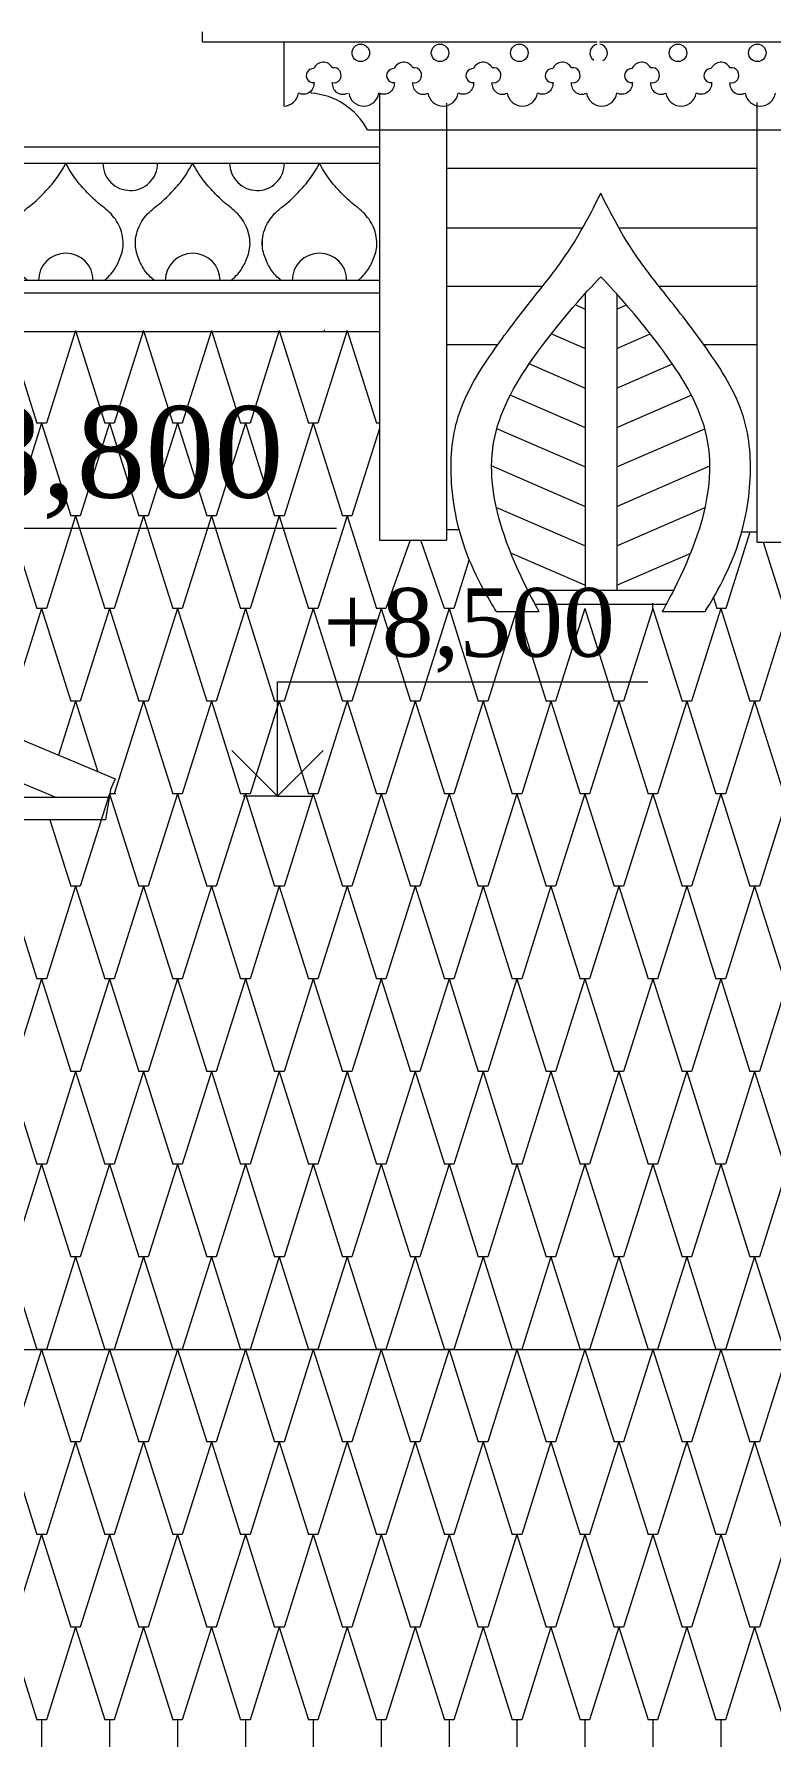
# Model space of a CAD drawing. Header units: millimetres. Extents: x 2399 to 111977, y 1313 to 59551.
# Drawn here: x 19461 to 21072, y 38152 to 41899 of the extents above; entities that cross this region are included whole.
import ezdxf

# ---------------------------------------------------------------- set-up
doc = ezdxf.new("R2010")
doc.units = ezdxf.units.MM
doc.layers.add('dim Level', color=7, linetype='Continuous', lineweight=13)
doc.layers.add('main line', color=7, linetype='Continuous', lineweight=13)
doc.layers.add('hatch1', color=7, linetype='Continuous', lineweight=20, true_color=0x6a6a6a)
doc.styles.add('СГЕНЕРИР_СТИЛЬ_1', font='georgia.ttf')

msp = doc.modelspace()

# ---------------------------------------------------------------- linework, layer by layer
at = {"layer": 'dim Level', "color": 7, "linetype": 'Continuous', "lineweight": 13}
for p, q in [((19056.4074, 40817.851), (20122.2274, 40817.851)), ((19993.3834, 40231.4363), (19993.3834, 40481.4363)), ((19993.3834, 40481.4363), (20803.2029, 40481.4363)), ((19993.3834, 40231.4363), (19893.3834, 40331.4363)), ((20093.3834, 40331.4363), (19993.3834, 40231.4363)), ((19993.3834, 40231.4363), (19918.3834, 40231.4363)), ((19993.3834, 40231.4363), (20068.3834, 40231.4363))]:
    msp.add_line(p, q, dxfattribs=at)
at = {"layer": 'hatch1', "color": 251, "linetype": 'Continuous', "lineweight": 20, "true_color": 0x6a6a6a}
for p, q in [((19403.2258, 41250.1817), (19467.174, 41047.532)), ((19551.7134, 41250.1817), (19487.7653, 41047.532)), ((19551.7134, 41250.1817), (19615.6616, 41047.532)), ((19700.201, 41250.1817), (19636.2529, 41047.532)), ((19700.201, 41250.1817), (19764.1491, 41047.532)), ((19848.6886, 41250.1817), (19784.7405, 41047.532)), ((19848.6886, 41250.1817), (19912.6367, 41047.532)), ((19997.1762, 41250.1817), (19933.2281, 41047.532)), ((19997.1762, 41250.1817), (20061.1243, 41047.532)), ((20145.6638, 41250.1817), (20081.7156, 41047.532)), ((20145.6638, 41250.1817), (20209.6119, 41047.532)), ((19477.4696, 41047.532), (19413.5215, 40844.8823)), ((19487.7653, 41047.532), (19467.174, 41047.532)), ((19477.4696, 41047.532), (19541.4178, 40844.8823)), ((19625.9572, 41047.532), (19562.0091, 40844.8823)), ((19636.2529, 41047.532), (19615.6616, 41047.532)), ((19625.9572, 41047.532), (19689.9054, 40844.8823)), ((19774.4448, 41047.532), (19710.4967, 40844.8823)), ((19784.7405, 41047.532), (19764.1491, 41047.532)), ((19774.4448, 41047.532), (19838.3929, 40844.8823)), ((19922.9324, 41047.532), (19858.9843, 40844.8823)), ((19933.2281, 41047.532), (19912.6367, 41047.532)), ((19922.9324, 41047.532), (19986.8805, 40844.8823)), ((20071.42, 41047.532), (20007.4719, 40844.8823)), ((20081.7156, 41047.532), (20061.1243, 41047.532)), ((20071.42, 41047.532), (20135.3681, 40844.8823)), ((20216.3088, 41036.1275), (20155.9594, 40844.8823)), ((20216.3088, 41047.532), (20209.6119, 41047.532)), ((19403.2258, 40844.8823), (19467.174, 40642.2326)), ((19551.7134, 40844.8823), (19487.7653, 40642.2326)), ((19562.0091, 40844.8823), (19541.4178, 40844.8823)), ((19551.7134, 40844.8823), (19615.6616, 40642.2326)), ((19700.201, 40844.8823), (19636.2529, 40642.2326)), ((19710.4967, 40844.8823), (19689.9054, 40844.8823)), ((19700.201, 40844.8823), (19764.1491, 40642.2326)), ((19848.6886, 40844.8823), (19784.7405, 40642.2326)), ((19858.9843, 40844.8823), (19838.3929, 40844.8823)), ((19848.6886, 40844.8823), (19912.6367, 40642.2326)), ((19997.1762, 40844.8823), (19933.2281, 40642.2326)), ((20007.4719, 40844.8823), (19986.8805, 40844.8823)), ((19997.1762, 40844.8823), (20061.1243, 40642.2326)), ((20145.6638, 40844.8823), (20081.7156, 40642.2326)), ((20155.9594, 40844.8823), (20135.3681, 40844.8823)), ((20145.6638, 40844.8823), (20209.6119, 40642.2326)), ((21026.3738, 40809.084), (20973.7222, 40642.2326)), ((20283.2742, 40791.4833), (20230.2032, 40642.2326)), ((20358.0995, 40642.2326), (20306.6101, 40791.4833)), ((21055.5513, 40787.5295), (21101.4012, 40642.2326)), ((20412.4279, 40749.1445), (20378.6908, 40642.2326)), ((20946.2798, 40665.3035), (20953.5601, 40642.2326)), ((19477.4696, 40642.2326), (19413.5215, 40439.5829)), ((19487.7653, 40642.2326), (19467.174, 40642.2326)), ((19477.4696, 40642.2326), (19541.4178, 40439.5829)), ((19625.9572, 40642.2326), (19562.0091, 40439.5829)), ((19636.2529, 40642.2326), (19615.6616, 40642.2326)), ((19625.9572, 40642.2326), (19689.9054, 40439.5829)), ((19774.4448, 40642.2326), (19710.4967, 40439.5829)), ((19784.7405, 40642.2326), (19764.1491, 40642.2326)), ((19774.4448, 40642.2326), (19838.3929, 40439.5829)), ((19922.9324, 40642.2326), (19858.9843, 40439.5829)), ((19933.2281, 40642.2326), (19912.6367, 40642.2326)), ((19922.9324, 40642.2326), (19986.8805, 40439.5829)), ((20071.42, 40642.2326), (20007.4719, 40439.5829)), ((20081.7156, 40642.2326), (20061.1243, 40642.2326)), ((20071.42, 40642.2326), (20135.3681, 40439.5829)), ((20219.9076, 40642.2326), (20155.9594, 40439.5829)), ((20230.2032, 40642.2326), (20209.6119, 40642.2326)), ((20219.9076, 40642.2326), (20283.8557, 40439.5829)), ((20368.3952, 40642.2326), (20304.447, 40439.5829)), ((20378.6908, 40642.2326), (20358.0995, 40642.2326)), ((20368.3952, 40642.2326), (20432.3433, 40439.5829)), ((20514.878, 40635.8795), (20452.9346, 40439.5829)), ((20518.8875, 40635.8795), (20580.8309, 40439.5829)), ((20665.3703, 40642.2326), (20601.4222, 40439.5829)), ((20665.3703, 40642.2326), (20729.3185, 40439.5829)), ((20813.8579, 40642.2326), (20749.9098, 40439.5829)), ((20813.8579, 40642.2326), (20813.8579, 40653.6372)), ((20813.8579, 40642.2326), (20877.8061, 40439.5829)), ((20962.3455, 40642.2326), (20898.3974, 40439.5829)), ((20974.1514, 40642.2326), (20953.5601, 40642.2326)), ((20962.3455, 40642.2326), (21026.2936, 40439.5829)), ((21109.3427, 40637.5097), (21046.885, 40439.5829)), ((19551.7134, 40439.5829), (19514.3974, 40321.3295)), ((19562.0091, 40439.5829), (19541.4178, 40439.5829)), ((19551.7134, 40439.5829), (19600.4665, 40285.0858)), ((19700.201, 40439.5829), (19636.2529, 40236.9332)), ((19710.4967, 40439.5829), (19689.9054, 40439.5829)), ((19700.201, 40439.5829), (19764.1491, 40236.9332)), ((19848.6886, 40439.5829), (19784.7405, 40236.9332)), ((19858.9843, 40439.5829), (19838.3929, 40439.5829)), ((19848.6886, 40439.5829), (19912.6367, 40236.9332)), ((19997.1762, 40439.5829), (19933.2281, 40236.9332)), ((20007.4719, 40439.5829), (19986.8805, 40439.5829)), ((19997.1762, 40439.5829), (20061.1243, 40236.9332)), ((20145.6638, 40439.5829), (20081.7156, 40236.9332)), ((20155.9594, 40439.5829), (20135.3681, 40439.5829)), ((20145.6638, 40439.5829), (20209.6119, 40236.9332)), ((20294.1514, 40439.5829), (20230.2032, 40236.9332)), ((20304.447, 40439.5829), (20283.8557, 40439.5829)), ((20294.1514, 40439.5829), (20358.0995, 40236.9332)), ((20442.639, 40439.5829), (20378.6908, 40236.9332)), ((20452.9346, 40439.5829), (20432.3433, 40439.5829)), ((20442.639, 40439.5829), (20506.5871, 40236.9332)), ((20591.1265, 40439.5829), (20527.1784, 40236.9332)), ((20601.4222, 40439.5829), (20580.8309, 40439.5829)), ((20591.1265, 40439.5829), (20655.0747, 40236.9332)), ((20739.6141, 40439.5829), (20675.666, 40236.9332)), ((20749.9098, 40439.5829), (20729.3185, 40439.5829)), ((20739.6141, 40439.5829), (20803.5623, 40236.9332)), ((20888.1017, 40439.5829), (20824.1536, 40236.9332)), ((20898.3974, 40439.5829), (20877.8061, 40439.5829)), ((20888.1017, 40439.5829), (20952.0499, 40236.9332)), ((21036.5893, 40439.5829), (20972.6412, 40236.9332)), ((21046.885, 40439.5829), (21026.2936, 40439.5829)), ((21036.5893, 40439.5829), (21100.5374, 40236.9332)), ((19488.0232, 40237.7506), (19487.7653, 40236.9332)), ((19625.9572, 40236.9332), (19562.0091, 40034.2835)), ((19625.9572, 40236.9332), (19689.9054, 40034.2835)), ((19636.2529, 40236.9332), (19625.9572, 40236.9332)), ((19640.0074, 40236.9332), (19626.6251, 40236.9332)), ((19774.4448, 40236.9332), (19710.4967, 40034.2835)), ((19784.7405, 40236.9332), (19764.1491, 40236.9332)), ((19774.4448, 40236.9332), (19838.3929, 40034.2835)), ((19922.9324, 40236.9332), (19858.9843, 40034.2835)), ((19933.2281, 40236.9332), (19912.6367, 40236.9332)), ((19922.9324, 40236.9332), (19986.8805, 40034.2835)), ((20071.42, 40236.9332), (20007.4719, 40034.2835)), ((20081.7156, 40236.9332), (20061.1243, 40236.9332)), ((20071.42, 40236.9332), (20135.3681, 40034.2835)), ((20219.9076, 40236.9332), (20155.9594, 40034.2835)), ((20230.2032, 40236.9332), (20209.6119, 40236.9332)), ((20219.9076, 40236.9332), (20283.8557, 40034.2835)), ((20368.3952, 40236.9332), (20304.447, 40034.2835)), ((20378.6908, 40236.9332), (20358.0995, 40236.9332)), ((20368.3952, 40236.9332), (20432.3433, 40034.2835)), ((20516.8827, 40236.9332), (20452.9346, 40034.2835)), ((20527.1784, 40236.9332), (20506.5871, 40236.9332)), ((20516.8827, 40236.9332), (20580.8309, 40034.2835)), ((20665.3703, 40236.9332), (20601.4222, 40034.2835)), ((20675.666, 40236.9332), (20655.0747, 40236.9332)), ((20665.3703, 40236.9332), (20729.3185, 40034.2835)), ((20813.8579, 40236.9332), (20749.9098, 40034.2835)), ((20824.1536, 40236.9332), (20803.5623, 40236.9332)), ((20813.8579, 40236.9332), (20877.8061, 40034.2835)), ((20962.3455, 40236.9332), (20898.3974, 40034.2835)), ((20972.6412, 40236.9332), (20952.0499, 40236.9332)), ((20962.3455, 40236.9332), (21026.2936, 40034.2835)), ((21110.8331, 40236.9332), (21046.885, 40034.2835)), ((19495.6105, 40179.4455), (19541.4178, 40034.2835)), ((19551.7134, 40034.2835), (19487.7653, 39831.6338)), ((19562.0091, 40034.2835), (19541.4178, 40034.2835)), ((19551.7134, 40034.2835), (19615.6616, 39831.6338)), ((19700.201, 40034.2835), (19636.2529, 39831.6338)), ((19710.4967, 40034.2835), (19689.9054, 40034.2835)), ((19700.201, 40034.2835), (19764.1491, 39831.6338)), ((19848.6886, 40034.2835), (19784.7405, 39831.6338)), ((19858.9843, 40034.2835), (19838.3929, 40034.2835)), ((19848.6886, 40034.2835), (19912.6367, 39831.6338)), ((19997.1762, 40034.2835), (19933.2281, 39831.6338)), ((20007.4719, 40034.2835), (19986.8805, 40034.2835)), ((19997.1762, 40034.2835), (20061.1243, 39831.6338)), ((20145.6638, 40034.2835), (20081.7156, 39831.6338)), ((20155.9594, 40034.2835), (20135.3681, 40034.2835)), ((20145.6638, 40034.2835), (20209.6119, 39831.6338)), ((20294.1514, 40034.2835), (20230.2032, 39831.6338)), ((20304.447, 40034.2835), (20283.8557, 40034.2835)), ((20294.1514, 40034.2835), (20358.0995, 39831.6338)), ((20442.639, 40034.2835), (20378.6908, 39831.6338)), ((20452.9346, 40034.2835), (20432.3433, 40034.2835)), ((20442.639, 40034.2835), (20506.5871, 39831.6338)), ((20591.1265, 40034.2835), (20527.1784, 39831.6338)), ((20601.4222, 40034.2835), (20580.8309, 40034.2835)), ((20591.1265, 40034.2835), (20655.0747, 39831.6338)), ((20739.6141, 40034.2835), (20675.666, 39831.6338)), ((20749.9098, 40034.2835), (20729.3185, 40034.2835)), ((20739.6141, 40034.2835), (20803.5623, 39831.6338)), ((20888.1017, 40034.2835), (20824.1536, 39831.6338)), ((20898.3974, 40034.2835), (20877.8061, 40034.2835)), ((20888.1017, 40034.2835), (20952.0499, 39831.6338)), ((21036.5893, 40034.2835), (20972.6412, 39831.6338)), ((21046.885, 40034.2835), (21026.2936, 40034.2835)), ((21036.5893, 40034.2835), (21100.5374, 39831.6338)), ((19414.0943, 39999.8418), (19467.174, 39831.6338)), ((19477.4696, 39831.6338), (19413.5215, 39628.9841)), ((19487.7653, 39831.6338), (19467.174, 39831.6338)), ((19477.4696, 39831.6338), (19541.4178, 39628.9841)), ((19625.9572, 39831.6338), (19562.0091, 39628.9841)), ((19636.2529, 39831.6338), (19615.6616, 39831.6338)), ((19625.9572, 39831.6338), (19689.9054, 39628.9841)), ((19774.4448, 39831.6338), (19710.4967, 39628.9841)), ((19784.7405, 39831.6338), (19764.1491, 39831.6338)), ((19774.4448, 39831.6338), (19838.3929, 39628.9841)), ((19922.9324, 39831.6338), (19858.9843, 39628.9841)), ((19933.2281, 39831.6338), (19912.6367, 39831.6338)), ((19922.9324, 39831.6338), (19986.8805, 39628.9841)), ((20071.42, 39831.6338), (20007.4719, 39628.9841)), ((20081.7156, 39831.6338), (20061.1243, 39831.6338)), ((20071.42, 39831.6338), (20135.3681, 39628.9841)), ((20219.9076, 39831.6338), (20155.9594, 39628.9841)), ((20230.2032, 39831.6338), (20209.6119, 39831.6338)), ((20219.9076, 39831.6338), (20283.8557, 39628.9841)), ((20368.3952, 39831.6338), (20304.447, 39628.9841)), ((20378.6908, 39831.6338), (20358.0995, 39831.6338)), ((20368.3952, 39831.6338), (20432.3433, 39628.9841)), ((20516.8827, 39831.6338), (20452.9346, 39628.9841)), ((20527.1784, 39831.6338), (20506.5871, 39831.6338)), ((20516.8827, 39831.6338), (20580.8309, 39628.9841)), ((20665.3703, 39831.6338), (20601.4222, 39628.9841)), ((20675.666, 39831.6338), (20655.0747, 39831.6338)), ((20665.3703, 39831.6338), (20729.3185, 39628.9841)), ((20813.8579, 39831.6338), (20749.9098, 39628.9841)), ((20824.1536, 39831.6338), (20803.5623, 39831.6338)), ((20813.8579, 39831.6338), (20877.8061, 39628.9841)), ((20962.3455, 39831.6338), (20898.3974, 39628.9841)), ((20972.6412, 39831.6338), (20952.0499, 39831.6338)), ((20962.3455, 39831.6338), (21026.2936, 39628.9841)), ((21110.8331, 39831.6338), (21046.885, 39628.9841)), ((19403.2258, 39628.9841), (19467.174, 39426.3344)), ((19551.7134, 39628.9841), (19487.7653, 39426.3344)), ((19562.0091, 39628.9841), (19541.4178, 39628.9841)), ((19551.7134, 39628.9841), (19615.6616, 39426.3344)), ((19700.201, 39628.9841), (19636.2529, 39426.3344)), ((19710.4967, 39628.9841), (19689.9054, 39628.9841)), ((19700.201, 39628.9841), (19764.1491, 39426.3344)), ((19848.6886, 39628.9841), (19784.7405, 39426.3344)), ((19858.9843, 39628.9841), (19838.3929, 39628.9841)), ((19848.6886, 39628.9841), (19912.6367, 39426.3344)), ((19997.1762, 39628.9841), (19933.2281, 39426.3344)), ((20007.4719, 39628.9841), (19986.8805, 39628.9841)), ((19997.1762, 39628.9841), (20061.1243, 39426.3344)), ((20145.6638, 39628.9841), (20081.7156, 39426.3344)), ((20155.9594, 39628.9841), (20135.3681, 39628.9841)), ((20145.6638, 39628.9841), (20209.6119, 39426.3344)), ((20294.1514, 39628.9841), (20230.2032, 39426.3344)), ((20304.447, 39628.9841), (20283.8557, 39628.9841)), ((20294.1514, 39628.9841), (20358.0995, 39426.3344)), ((20442.639, 39628.9841), (20378.6908, 39426.3344)), ((20452.9346, 39628.9841), (20432.3433, 39628.9841)), ((20442.639, 39628.9841), (20506.5871, 39426.3344)), ((20591.1265, 39628.9841), (20527.1784, 39426.3344)), ((20601.4222, 39628.9841), (20580.8309, 39628.9841)), ((20591.1265, 39628.9841), (20655.0747, 39426.3344)), ((20739.6141, 39628.9841), (20675.666, 39426.3344)), ((20749.9098, 39628.9841), (20729.3185, 39628.9841)), ((20739.6141, 39628.9841), (20803.5623, 39426.3344)), ((20888.1017, 39628.9841), (20824.1536, 39426.3344)), ((20898.3974, 39628.9841), (20877.8061, 39628.9841)), ((20888.1017, 39628.9841), (20952.0499, 39426.3344)), ((21036.5893, 39628.9841), (20972.6412, 39426.3344)), ((21046.885, 39628.9841), (21026.2936, 39628.9841)), ((21036.5893, 39628.9841), (21100.5374, 39426.3344)), ((19477.4696, 39426.3344), (19413.5215, 39223.6847)), ((19487.7653, 39426.3344), (19467.174, 39426.3344)), ((19477.4696, 39426.3344), (19541.4178, 39223.6847)), ((19625.9572, 39426.3344), (19562.0091, 39223.6847)), ((19636.2529, 39426.3344), (19615.6616, 39426.3344)), ((19625.9572, 39426.3344), (19689.9054, 39223.6847)), ((19774.4448, 39426.3344), (19710.4967, 39223.6847)), ((19784.7405, 39426.3344), (19764.1491, 39426.3344)), ((19774.4448, 39426.3344), (19838.3929, 39223.6847)), ((19922.9324, 39426.3344), (19858.9843, 39223.6847)), ((19933.2281, 39426.3344), (19912.6367, 39426.3344)), ((19922.9324, 39426.3344), (19986.8805, 39223.6847)), ((20071.42, 39426.3344), (20007.4719, 39223.6847)), ((20081.7156, 39426.3344), (20061.1243, 39426.3344)), ((20071.42, 39426.3344), (20135.3681, 39223.6847)), ((20219.9076, 39426.3344), (20155.9594, 39223.6847)), ((20230.2032, 39426.3344), (20209.6119, 39426.3344)), ((20219.9076, 39426.3344), (20283.8557, 39223.6847)), ((20368.3952, 39426.3344), (20304.447, 39223.6847)), ((20378.6908, 39426.3344), (20358.0995, 39426.3344)), ((20368.3952, 39426.3344), (20432.3433, 39223.6847)), ((20516.8827, 39426.3344), (20452.9346, 39223.6847)), ((20527.1784, 39426.3344), (20506.5871, 39426.3344)), ((20516.8827, 39426.3344), (20580.8309, 39223.6847)), ((20665.3703, 39426.3344), (20601.4222, 39223.6847)), ((20675.666, 39426.3344), (20655.0747, 39426.3344)), ((20665.3703, 39426.3344), (20729.3185, 39223.6847)), ((20813.8579, 39426.3344), (20749.9098, 39223.6847)), ((20824.1536, 39426.3344), (20803.5623, 39426.3344)), ((20813.8579, 39426.3344), (20877.8061, 39223.6847)), ((20962.3455, 39426.3344), (20898.3974, 39223.6847)), ((20972.6412, 39426.3344), (20952.0499, 39426.3344)), ((20962.3455, 39426.3344), (21026.2936, 39223.6847)), ((21110.8331, 39426.3344), (21046.885, 39223.6847)), ((19403.2258, 39223.6847), (19467.174, 39021.035)), ((19551.7134, 39223.6847), (19487.7653, 39021.035)), ((19562.0091, 39223.6847), (19541.4178, 39223.6847)), ((19551.7134, 39223.6847), (19615.6616, 39021.035)), ((19700.201, 39223.6847), (19636.2529, 39021.035)), ((19710.4967, 39223.6847), (19689.9054, 39223.6847)), ((19700.201, 39223.6847), (19764.1491, 39021.035)), ((19848.6886, 39223.6847), (19784.7405, 39021.035)), ((19858.9843, 39223.6847), (19838.3929, 39223.6847)), ((19848.6886, 39223.6847), (19912.6367, 39021.035)), ((19997.1762, 39223.6847), (19933.2281, 39021.035)), ((20007.4719, 39223.6847), (19986.8805, 39223.6847)), ((19997.1762, 39223.6847), (20061.1243, 39021.035)), ((20145.6638, 39223.6847), (20081.7156, 39021.035)), ((20155.9594, 39223.6847), (20135.3681, 39223.6847)), ((20145.6638, 39223.6847), (20209.6119, 39021.035)), ((20294.1514, 39223.6847), (20230.2032, 39021.035)), ((20304.447, 39223.6847), (20283.8557, 39223.6847)), ((20294.1514, 39223.6847), (20358.0995, 39021.035)), ((20442.639, 39223.6847), (20378.6908, 39021.035)), ((20452.9346, 39223.6847), (20432.3433, 39223.6847)), ((20442.639, 39223.6847), (20506.5871, 39021.035)), ((20591.1265, 39223.6847), (20527.1784, 39021.035)), ((20601.4222, 39223.6847), (20580.8309, 39223.6847)), ((20591.1265, 39223.6847), (20655.0747, 39021.035)), ((20739.6141, 39223.6847), (20675.666, 39021.035)), ((20749.9098, 39223.6847), (20729.3185, 39223.6847)), ((20739.6141, 39223.6847), (20803.5623, 39021.035)), ((20888.1017, 39223.6847), (20824.1536, 39021.035)), ((20898.3974, 39223.6847), (20877.8061, 39223.6847)), ((20888.1017, 39223.6847), (20952.0499, 39021.035)), ((21036.5893, 39223.6847), (20972.6412, 39021.035)), ((21046.885, 39223.6847), (21026.2936, 39223.6847)), ((21036.5893, 39223.6847), (21100.5374, 39021.035)), ((19477.4696, 39021.035), (19413.5215, 38818.3853)), ((19487.7653, 39021.035), (19467.174, 39021.035)), ((19477.4696, 39021.035), (19541.4178, 38818.3853)), ((19625.9572, 39021.035), (19562.0091, 38818.3853)), ((19636.2529, 39021.035), (19615.6616, 39021.035)), ((19625.9572, 39021.035), (19689.9054, 38818.3853)), ((19774.4448, 39021.035), (19710.4967, 38818.3853)), ((19784.7405, 39021.035), (19764.1491, 39021.035)), ((19774.4448, 39021.035), (19838.3929, 38818.3853)), ((19922.9324, 39021.035), (19858.9843, 38818.3853)), ((19933.2281, 39021.035), (19912.6367, 39021.035)), ((19922.9324, 39021.035), (19986.8805, 38818.3853)), ((20071.42, 39021.035), (20007.4719, 38818.3853)), ((20081.7156, 39021.035), (20061.1243, 39021.035)), ((20071.42, 39021.035), (20135.3681, 38818.3853)), ((20219.9076, 39021.035), (20155.9594, 38818.3853)), ((20230.2032, 39021.035), (20209.6119, 39021.035)), ((20219.9076, 39021.035), (20283.8557, 38818.3853)), ((20368.3952, 39021.035), (20304.447, 38818.3853)), ((20378.6908, 39021.035), (20358.0995, 39021.035)), ((20368.3952, 39021.035), (20432.3433, 38818.3853)), ((20516.8827, 39021.035), (20452.9346, 38818.3853)), ((20527.1784, 39021.035), (20506.5871, 39021.035)), ((20516.8827, 39021.035), (20580.8309, 38818.3853)), ((20665.3703, 39021.035), (20601.4222, 38818.3853)), ((20675.666, 39021.035), (20655.0747, 39021.035)), ((20665.3703, 39021.035), (20729.3185, 38818.3853)), ((20813.8579, 39021.035), (20749.9098, 38818.3853)), ((20824.1536, 39021.035), (20803.5623, 39021.035)), ((20813.8579, 39021.035), (20877.8061, 38818.3853)), ((20962.3455, 39021.035), (20898.3974, 38818.3853)), ((20972.6412, 39021.035), (20952.0499, 39021.035)), ((20962.3455, 39021.035), (21026.2936, 38818.3853)), ((21110.8331, 39021.035), (21046.885, 38818.3853)), ((19403.2258, 38818.3853), (19467.174, 38615.7357)), ((19551.7134, 38818.3853), (19487.7653, 38615.7357)), ((19562.0091, 38818.3853), (19541.4178, 38818.3853)), ((19551.7134, 38818.3853), (19615.6616, 38615.7357)), ((19700.201, 38818.3853), (19636.2529, 38615.7357)), ((19710.4967, 38818.3853), (19689.9054, 38818.3853)), ((19700.201, 38818.3853), (19764.1491, 38615.7357)), ((19848.6886, 38818.3853), (19784.7405, 38615.7357)), ((19858.9843, 38818.3853), (19838.3929, 38818.3853)), ((19848.6886, 38818.3853), (19912.6367, 38615.7357)), ((19997.1762, 38818.3853), (19933.2281, 38615.7357)), ((20007.4719, 38818.3853), (19986.8805, 38818.3853)), ((19997.1762, 38818.3853), (20061.1243, 38615.7357)), ((20145.6638, 38818.3853), (20081.7156, 38615.7357)), ((20155.9594, 38818.3853), (20135.3681, 38818.3853)), ((20145.6638, 38818.3853), (20209.6119, 38615.7357)), ((20294.1514, 38818.3853), (20230.2032, 38615.7357)), ((20304.447, 38818.3853), (20283.8557, 38818.3853)), ((20294.1514, 38818.3853), (20358.0995, 38615.7357)), ((20442.639, 38818.3853), (20378.6908, 38615.7357)), ((20452.9346, 38818.3853), (20432.3433, 38818.3853)), ((20442.639, 38818.3853), (20506.5871, 38615.7357)), ((20591.1265, 38818.3853), (20527.1784, 38615.7357)), ((20601.4222, 38818.3853), (20580.8309, 38818.3853)), ((20591.1265, 38818.3853), (20655.0747, 38615.7357)), ((20739.6141, 38818.3853), (20675.666, 38615.7357)), ((20749.9098, 38818.3853), (20729.3185, 38818.3853)), ((20739.6141, 38818.3853), (20803.5623, 38615.7357)), ((20888.1017, 38818.3853), (20824.1536, 38615.7357)), ((20898.3974, 38818.3853), (20877.8061, 38818.3853)), ((20888.1017, 38818.3853), (20952.0499, 38615.7357)), ((21036.5893, 38818.3853), (20972.6412, 38615.7357)), ((21046.885, 38818.3853), (21026.2936, 38818.3853)), ((21036.5893, 38818.3853), (21100.5374, 38615.7357)), ((19477.4696, 38615.7357), (19413.5215, 38413.086)), ((19487.7653, 38615.7357), (19467.174, 38615.7357)), ((19477.4696, 38615.7357), (19541.4178, 38413.086)), ((19625.9572, 38615.7357), (19562.0091, 38413.086)), ((19636.2529, 38615.7357), (19615.6616, 38615.7357)), ((19625.9572, 38615.7357), (19689.9054, 38413.086)), ((19774.4448, 38615.7357), (19710.4967, 38413.086)), ((19784.7405, 38615.7357), (19764.1491, 38615.7357)), ((19774.4448, 38615.7357), (19838.3929, 38413.086)), ((19922.9324, 38615.7357), (19858.9843, 38413.086)), ((19933.2281, 38615.7357), (19912.6367, 38615.7357)), ((19922.9324, 38615.7357), (19986.8805, 38413.086)), ((20071.42, 38615.7357), (20007.4719, 38413.086)), ((20081.7156, 38615.7357), (20061.1243, 38615.7357)), ((20071.42, 38615.7357), (20135.3681, 38413.086)), ((20219.9076, 38615.7357), (20155.9594, 38413.086)), ((20230.2032, 38615.7357), (20209.6119, 38615.7357)), ((20219.9076, 38615.7357), (20283.8557, 38413.086)), ((20368.3952, 38615.7357), (20304.447, 38413.086)), ((20378.6908, 38615.7357), (20358.0995, 38615.7357)), ((20368.3952, 38615.7357), (20432.3433, 38413.086)), ((20516.8827, 38615.7357), (20452.9346, 38413.086)), ((20527.1784, 38615.7357), (20506.5871, 38615.7357)), ((20516.8827, 38615.7357), (20580.8309, 38413.086)), ((20665.3703, 38615.7357), (20601.4222, 38413.086)), ((20675.666, 38615.7357), (20655.0747, 38615.7357)), ((20665.3703, 38615.7357), (20729.3185, 38413.086)), ((20813.8579, 38615.7357), (20749.9098, 38413.086)), ((20824.1536, 38615.7357), (20803.5623, 38615.7357)), ((20813.8579, 38615.7357), (20877.8061, 38413.086)), ((20962.3455, 38615.7357), (20898.3974, 38413.086)), ((20972.6412, 38615.7357), (20952.0499, 38615.7357)), ((20962.3455, 38615.7357), (21026.2936, 38413.086)), ((21110.8331, 38615.7357), (21046.885, 38413.086)), ((19403.2258, 38413.086), (19467.174, 38210.4363)), ((19551.7134, 38413.086), (19487.7653, 38210.4363)), ((19562.0091, 38413.086), (19541.4178, 38413.086)), ((19551.7134, 38413.086), (19615.6616, 38210.4363)), ((19700.201, 38413.086), (19636.2529, 38210.4363)), ((19710.4967, 38413.086), (19689.9054, 38413.086)), ((19700.201, 38413.086), (19764.1491, 38210.4363)), ((19848.6886, 38413.086), (19784.7405, 38210.4363)), ((19858.9843, 38413.086), (19838.3929, 38413.086)), ((19848.6886, 38413.086), (19912.6367, 38210.4363)), ((19997.1762, 38413.086), (19933.2281, 38210.4363)), ((20007.4719, 38413.086), (19986.8805, 38413.086)), ((19997.1762, 38413.086), (20061.1243, 38210.4363)), ((20145.6638, 38413.086), (20081.7156, 38210.4363)), ((20155.9594, 38413.086), (20135.3681, 38413.086)), ((20145.6638, 38413.086), (20209.6119, 38210.4363)), ((20294.1514, 38413.086), (20230.2032, 38210.4363)), ((20304.447, 38413.086), (20283.8557, 38413.086)), ((20294.1514, 38413.086), (20358.0995, 38210.4363)), ((20442.639, 38413.086), (20378.6908, 38210.4363)), ((20452.9346, 38413.086), (20432.3433, 38413.086)), ((20442.639, 38413.086), (20506.5871, 38210.4363)), ((20591.1265, 38413.086), (20527.1784, 38210.4363)), ((20601.4222, 38413.086), (20580.8309, 38413.086)), ((20591.1265, 38413.086), (20655.0747, 38210.4363)), ((20739.6141, 38413.086), (20675.666, 38210.4363)), ((20749.9098, 38413.086), (20729.3185, 38413.086)), ((20739.6141, 38413.086), (20803.5623, 38210.4363)), ((20888.1017, 38413.086), (20824.1536, 38210.4363)), ((20898.3974, 38413.086), (20877.8061, 38413.086)), ((20888.1017, 38413.086), (20952.0499, 38210.4363)), ((21036.5893, 38413.086), (20972.6412, 38210.4363)), ((21046.885, 38413.086), (21026.2936, 38413.086)), ((21036.5893, 38413.086), (21100.5374, 38210.4363)), ((19487.7653, 38210.4363), (19467.174, 38210.4363)), ((19477.4696, 38210.4363), (19477.0825, 38209.2094)), ((19477.4696, 38210.4363), (19477.4696, 38151.5204)), ((19477.4696, 38210.4363), (19477.8568, 38209.2094)), ((19636.2529, 38210.4363), (19615.6616, 38210.4363)), ((19625.9572, 38210.4363), (19625.5701, 38209.2094)), ((19625.9572, 38210.4363), (19625.9572, 38151.5204)), ((19625.9572, 38210.4363), (19626.3444, 38209.2094)), ((19784.7405, 38210.4363), (19764.1491, 38210.4363)), ((19774.4448, 38210.4363), (19774.0577, 38209.2094)), ((19774.4448, 38210.4363), (19774.4448, 38151.5204)), ((19774.4448, 38210.4363), (19774.8319, 38209.2094)), ((19933.2281, 38210.4363), (19912.6367, 38210.4363)), ((19922.9324, 38210.4363), (19922.5453, 38209.2094)), ((19922.9324, 38210.4363), (19922.9324, 38151.5204)), ((19922.9324, 38210.4363), (19923.3195, 38209.2094)), ((20081.7156, 38210.4363), (20061.1243, 38210.4363)), ((20071.42, 38210.4363), (20071.0329, 38209.2094)), ((20071.42, 38210.4363), (20071.42, 38151.5204)), ((20071.42, 38210.4363), (20071.8071, 38209.2094)), ((20230.2032, 38210.4363), (20209.6119, 38210.4363)), ((20219.9076, 38210.4363), (20219.5204, 38209.2094)), ((20219.9076, 38210.4363), (20219.9076, 38151.5204)), ((20219.9076, 38210.4363), (20220.2947, 38209.2094)), ((20378.6908, 38210.4363), (20358.0995, 38210.4363)), ((20368.3952, 38210.4363), (20368.008, 38209.2094)), ((20368.3952, 38210.4363), (20368.3952, 38151.5204)), ((20368.3952, 38210.4363), (20368.7823, 38209.2094)), ((20527.1784, 38210.4363), (20506.5871, 38210.4363)), ((20516.8827, 38210.4363), (20516.4956, 38209.2094)), ((20516.8827, 38210.4363), (20516.8827, 38151.5204)), ((20516.8827, 38210.4363), (20517.2699, 38209.2094)), ((20675.666, 38210.4363), (20655.0747, 38210.4363)), ((20665.3703, 38210.4363), (20664.9832, 38209.2094)), ((20665.3703, 38210.4363), (20665.3703, 38151.5204)), ((20665.3703, 38210.4363), (20665.7575, 38209.2094)), ((20824.1536, 38210.4363), (20803.5623, 38210.4363)), ((20813.8579, 38210.4363), (20813.4708, 38209.2094)), ((20813.8579, 38210.4363), (20813.8579, 38151.5204)), ((20813.8579, 38210.4363), (20814.2451, 38209.2094)), ((20972.6412, 38210.4363), (20952.0499, 38210.4363)), ((20962.3455, 38210.4363), (20961.9584, 38209.2094)), ((20962.3455, 38210.4363), (20962.3455, 38151.5204)), ((20962.3455, 38210.4363), (20962.7326, 38209.2094))]:
    msp.add_line(p, q, dxfattribs=at)
at = {"layer": 'main line', "color": 7, "linetype": 'Continuous', "lineweight": 13}
for p, q in [((19829.1511, 41881.7898), (19829.1511, 41903.6763)), ((19829.1511, 41881.7898), (20692.3466, 41881.7898)), ((20007.4085, 41741.7125), (20007.4085, 41881.9425)), ((20697.0016, 41881.7898), (21574.073, 41881.7898)), ((20066.6996, 41769.8891), (20066.6996, 41774.8906)), ((20216.3088, 41769.4513), (20216.3088, 40791.4833)), ((20362.4648, 41747.7509), (20362.4648, 40791.4833)), ((21042.2201, 40787.5295), (21042.2201, 41749.6819)), ((20189.6697, 41689.8439), (21210.6314, 41689.8439)), ((19183.841, 41652.6094), (20216.3088, 41652.6094)), ((19183.841, 41616.79), (20216.3088, 41616.79)), ((20362.4648, 41605.4459), (20661.3176, 41605.4459)), ((20661.3176, 41605.4459), (21042.2201, 41605.4459)), ((19682.7148, 41433.8718), (19682.7148, 41449.1308)), ((19960.0674, 41433.8718), (19960.0674, 41449.1308)), ((20362.4648, 41475.3506), (20660.7081, 41475.3506)), ((20739.593, 41475.3506), (21042.2201, 41475.3506)), ((20216.3088, 41359.6942), (19183.841, 41359.6942)), ((20216.3088, 41332.2904), (19183.841, 41332.2904)), ((20362.4648, 41347.6352), (20573.0809, 41347.6352)), ((20827.2202, 41347.6352), (21042.2201, 41347.6352)), ((20665.4041, 41297.2679), (20644.2637, 41306.4569)), ((20665.9706, 41331.1292), (20665.9706, 40680.5499)), ((20734.897, 41330.4963), (20734.897, 40683.0234)), ((20734.897, 41297.2679), (20756.0373, 41306.4569)), ((19183.841, 41248.5515), (20216.259, 41248.5515)), ((19183.841, 41248.5515), (20216.259, 41248.5515)), ((19183.841, 41248.5515), (20216.3088, 41248.5515)), ((19183.841, 41248.5515), (20216.3088, 41248.5515)), ((20095.9002, 41248.5515), (20095.9002, 41252.0607)), ((20095.9002, 41248.5515), (20095.9002, 41252.0607)), ((20095.9002, 41248.5515), (20216.259, 41248.5515)), ((20095.9002, 41248.5515), (20216.259, 41248.5515)), ((20362.4648, 41219.9198), (20475.1289, 41219.9198)), ((20665.4041, 41210.9321), (20591.847, 41242.9049)), ((20734.897, 41210.9321), (20808.4541, 41242.9049)), ((20925.1721, 41219.9198), (21042.2201, 41219.9198)), ((20665.4041, 41124.5964), (20543.6648, 41177.5123)), ((20734.897, 41124.5964), (20856.6363, 41177.5123)), ((20665.4041, 41038.2606), (20502.2494, 41109.1784)), ((20734.897, 41038.2606), (20898.0517, 41109.1784)), ((20665.4041, 40951.9249), (20472.7583, 41035.6613)), ((20734.897, 40951.9249), (20927.5427, 41035.6613)), ((17859.4331, 41018.2337), (19637.8555, 40269.3414)), ((17760.135, 40960.8807), (19509.9591, 40228.5703)), ((20665.4041, 40865.5891), (20461.4105, 40954.2581)), ((20734.897, 40865.5891), (20938.8906, 40954.2581)), ((20665.4041, 40779.2533), (20471.7184, 40863.4418)), ((20734.897, 40779.2533), (20928.5827, 40863.4418)), ((20390.5555, 40814.5401), (20362.4648, 40814.5401)), ((20390.5555, 40814.5401), (20362.4648, 40814.5401)), ((21042.2201, 40809.084), (21006.3437, 40809.084)), ((21042.2201, 40809.084), (21006.3437, 40809.084)), ((20216.3088, 40791.4833), (20362.4648, 40791.4833)), ((20261.5712, 40791.4833), (20362.4648, 40791.4833)), ((21042.2201, 40787.5295), (21186.3712, 40787.5295)), ((21042.2201, 40787.5295), (21145.314, 40787.5295)), ((20665.4041, 40692.9176), (20503.573, 40763.26)), ((20734.897, 40692.9176), (20896.7281, 40763.26)), ((20859.4716, 40681.531), (20544.5945, 40681.531)), ((20471.8791, 40635.8795), (20565.4447, 40635.8795)), ((20556.3731, 40652.007), (20843.928, 40652.007)), ((20834.8564, 40635.8795), (20928.422, 40635.8795)), ((19628.1459, 40246.2836), (19617.2746, 40179.4455)), ((19637.8555, 40269.3414), (19628.1459, 40246.2836)), ((19625.2648, 40228.5703), (16360.6544, 40228.5703)), ((19618.3623, 40179.4455), (16399.3962, 40179.4455)), ((18579.9436, 39020.5549), (22732.462, 39020.5549))]:
    msp.add_line(p, q, dxfattribs=at)
at = {"layer": 'main line', "color": 7, "linetype": 'Continuous', "lineweight": 13, "flags": 128}
for points in [[(20111.818, 41792.8607, 1.219803903), (20113.2484, 41825.5426, 0.63216014), (20072.2844, 41823.5444, 1.067465283), (20072.5191, 41792.8607, -0.60309642), (20039.1274, 41770.0945)], [(20111.818, 41792.8607, 1.219803903), (20113.2484, 41825.5426, 0.63216014), (20072.2844, 41823.5444, 1.067465283), (20072.5191, 41792.8607, -0.60309642), (20039.1274, 41770.0945)], [(20111.818, 41792.8607, 1.219803903), (20113.2484, 41825.5426, 0.63216014), (20072.2844, 41823.5444, 1.067465283), (20072.5191, 41792.8607, -0.60309642), (20039.1274, 41770.0945)], [(20111.818, 41792.8607, 1.219803903), (20113.2484, 41825.5426, 0.63216014), (20072.2844, 41823.5444, 1.067465283), (20072.5191, 41792.8607, -0.60309642), (20039.1274, 41770.0945)], [(20111.818, 41792.8607, 1.219803903), (20113.2484, 41825.5426, 0.63216014), (20072.2844, 41823.5444, 1.067465283), (20072.5191, 41792.8607, -0.60309642), (20039.1274, 41770.0945)], [(20111.818, 41792.8607, 1.219803903), (20113.2484, 41825.5426, 0.63216014), (20072.2844, 41823.5444, 1.067465283), (20072.5191, 41792.8607, -0.60309642), (20039.1274, 41770.0945)], [(20287.6846, 41792.8607, 1.219803903), (20289.1151, 41825.5426, 0.63216014), (20248.1511, 41823.5444, 1.067465283), (20248.3858, 41792.8607, -0.60309642), (20214.9941, 41770.0945)], [(20287.6846, 41792.8607, 1.219803903), (20289.1151, 41825.5426, 0.63216014), (20248.1511, 41823.5444, 1.067465283), (20248.3858, 41792.8607, -0.60309642), (20214.9941, 41770.0945)], [(20287.6846, 41792.8607, 1.219803903), (20289.1151, 41825.5426, 0.63216014), (20248.1511, 41823.5444, 1.067465283), (20248.3858, 41792.8607, -0.60309642), (20214.9941, 41770.0945)], [(20287.6846, 41792.8607, 1.219803903), (20289.1151, 41825.5426, 0.63216014), (20248.1511, 41823.5444, 1.067465283), (20248.3858, 41792.8607, -0.60309642), (20214.9941, 41770.0945)], [(20287.6846, 41792.8607, 1.219803903), (20289.1151, 41825.5426, 0.63216014), (20248.1511, 41823.5444, 1.067465283), (20248.3858, 41792.8607, -0.60309642), (20214.9941, 41770.0945)], [(20287.6846, 41792.8607, 1.219803903), (20289.1151, 41825.5426, 0.63216014), (20248.1511, 41823.5444, 1.067465283), (20248.3858, 41792.8607, -0.60309642), (20214.9941, 41770.0945)], [(20461.0966, 41792.8607, 1.219803903), (20462.5271, 41825.5426, 0.63216014), (20421.563, 41823.5444, 1.067465283), (20421.7978, 41792.8607, -0.60309642), (20388.406, 41770.0945)], [(20461.0966, 41792.8607, 1.219803903), (20462.5271, 41825.5426, 0.63216014), (20421.563, 41823.5444, 1.067465283), (20421.7978, 41792.8607, -0.60309642), (20388.406, 41770.0945)], [(20461.0966, 41792.8607, 1.219803903), (20462.5271, 41825.5426, 0.63216014), (20421.563, 41823.5444, 1.067465283), (20421.7978, 41792.8607, -0.60309642), (20388.406, 41770.0945)], [(20461.0966, 41792.8607, 1.219803903), (20462.5271, 41825.5426, 0.63216014), (20421.563, 41823.5444, 1.067465283), (20421.7978, 41792.8607, -0.60309642), (20388.406, 41770.0945)], [(20461.0966, 41792.8607, 1.219803903), (20462.5271, 41825.5426, 0.63216014), (20421.563, 41823.5444, 1.067465283), (20421.7978, 41792.8607, -0.60309642), (20388.406, 41770.0945)], [(20461.0966, 41792.8607, 1.219803903), (20462.5271, 41825.5426, 0.63216014), (20421.563, 41823.5444, 1.067465283), (20421.7978, 41792.8607, -0.60309642), (20388.406, 41770.0945)], [(20634.5086, 41792.8607, 1.219803903), (20635.939, 41825.5426, 0.63216014), (20594.975, 41823.5444, 1.067465283), (20595.2098, 41792.8607, -0.60309642), (20561.818, 41770.0945)], [(20634.5086, 41792.8607, 1.219803903), (20635.939, 41825.5426, 0.63216014), (20594.975, 41823.5444, 1.067465283), (20595.2098, 41792.8607, -0.60309642), (20561.818, 41770.0945)], [(20634.5086, 41792.8607, 1.219803903), (20635.939, 41825.5426, 0.63216014), (20594.975, 41823.5444, 1.067465283), (20595.2098, 41792.8607, -0.60309642), (20561.818, 41770.0945)], [(20634.5086, 41792.8607, 1.219803903), (20635.939, 41825.5426, 0.63216014), (20594.975, 41823.5444, 1.067465283), (20595.2098, 41792.8607, -0.60309642), (20561.818, 41770.0945)], [(20634.5086, 41792.8607, 1.219803903), (20635.939, 41825.5426, 0.63216014), (20594.975, 41823.5444, 1.067465283), (20595.2098, 41792.8607, -0.60309642), (20561.818, 41770.0945)], [(20634.5086, 41792.8607, 1.219803903), (20635.939, 41825.5426, 0.63216014), (20594.975, 41823.5444, 1.067465283), (20595.2098, 41792.8607, -0.60309642), (20561.818, 41770.0945)], [(20807.9205, 41792.8607, 1.219803903), (20809.351, 41825.5426, 0.63216014), (20768.387, 41823.5444, 1.067465283), (20768.6217, 41792.8607, -0.60309642), (20735.23, 41770.0945)], [(20807.9205, 41792.8607, 1.219803903), (20809.351, 41825.5426, 0.63216014), (20768.387, 41823.5444, 1.067465283), (20768.6217, 41792.8607, -0.60309642), (20735.23, 41770.0945)], [(20807.9205, 41792.8607, 1.219803903), (20809.351, 41825.5426, 0.63216014), (20768.387, 41823.5444, 1.067465283), (20768.6217, 41792.8607, -0.60309642), (20735.23, 41770.0945)], [(20807.9205, 41792.8607, 1.219803903), (20809.351, 41825.5426, 0.63216014), (20768.387, 41823.5444, 1.067465283), (20768.6217, 41792.8607, -0.60309642), (20735.23, 41770.0945)], [(20807.9205, 41792.8607, 1.219803903), (20809.351, 41825.5426, 0.63216014), (20768.387, 41823.5444, 1.067465283), (20768.6217, 41792.8607, -0.60309642), (20735.23, 41770.0945)], [(20807.9205, 41792.8607, 1.219803903), (20809.351, 41825.5426, 0.63216014), (20768.387, 41823.5444, 1.067465283), (20768.6217, 41792.8607, -0.60309642), (20735.23, 41770.0945)], [(20981.3325, 41792.8607, 1.219803903), (20982.763, 41825.5426, 0.63216014), (20941.7989, 41823.5444, 1.067465283), (20942.0337, 41792.8607, -0.60309642), (20908.6419, 41770.0945)], [(20981.3325, 41792.8607, 1.219803903), (20982.763, 41825.5426, 0.63216014), (20941.7989, 41823.5444, 1.067465283), (20942.0337, 41792.8607, -0.60309642), (20908.6419, 41770.0945)], [(20981.3325, 41792.8607, 1.219803903), (20982.763, 41825.5426, 0.63216014), (20941.7989, 41823.5444, 1.067465283), (20942.0337, 41792.8607, -0.60309642), (20908.6419, 41770.0945)], [(20981.3325, 41792.8607, 1.219803903), (20982.763, 41825.5426, 0.63216014), (20941.7989, 41823.5444, 1.067465283), (20942.0337, 41792.8607, -0.60309642), (20908.6419, 41770.0945)], [(20981.3325, 41792.8607, 1.219803903), (20982.763, 41825.5426, 0.63216014), (20941.7989, 41823.5444, 1.067465283), (20942.0337, 41792.8607, -0.60309642), (20908.6419, 41770.0945)], [(20981.3325, 41792.8607, 1.219803903), (20982.763, 41825.5426, 0.63216014), (20941.7989, 41823.5444, 1.067465283), (20942.0337, 41792.8607, -0.60309642), (20908.6419, 41770.0945)], [(20073.7168, 41792.8607, -0.017938026), (20072.5455, 41792.6169)], [(20073.7168, 41792.8607, -0.017938026), (20072.5455, 41792.6169)], [(20073.7168, 41792.8607, -0.017938026), (20072.5455, 41792.6169)], [(20073.7168, 41792.8607, -0.017938026), (20072.5455, 41792.6169)], [(20073.7168, 41792.8607, -0.017938026), (20072.5455, 41792.6169)], [(20073.7168, 41792.8607, -0.017938026), (20072.5455, 41792.6169)], [(20111.818, 41792.8607, 0.017938026), (20112.9893, 41792.6169)], [(20113.0157, 41792.8607, 0.60309642), (20146.4074, 41770.0945)], [(20113.0157, 41792.8607, 0.60309642), (20146.4074, 41770.0945)], [(20113.0157, 41792.8607, 0.60309642), (20146.4074, 41770.0945)], [(20113.0157, 41792.8607, 0.60309642), (20146.4074, 41770.0945)], [(20113.0157, 41792.8607, 0.60309642), (20146.4074, 41770.0945)], [(20113.0157, 41792.8607, 0.60309642), (20146.4074, 41770.0945)], [(20249.5835, 41792.8607, -0.017938026), (20248.4122, 41792.6169)], [(20249.5835, 41792.8607, -0.017938026), (20248.4122, 41792.6169)], [(20249.5835, 41792.8607, -0.017938026), (20248.4122, 41792.6169)], [(20249.5835, 41792.8607, -0.017938026), (20248.4122, 41792.6169)], [(20249.5835, 41792.8607, -0.017938026), (20248.4122, 41792.6169)], [(20249.5835, 41792.8607, -0.017938026), (20248.4122, 41792.6169)], [(20288.8824, 41792.8607, 0.60309642), (20322.2741, 41770.0945)], [(20288.8824, 41792.8607, 0.60309642), (20322.2741, 41770.0945)], [(20288.8824, 41792.8607, 0.60309642), (20322.2741, 41770.0945)], [(20288.8824, 41792.8607, 0.60309642), (20322.2741, 41770.0945)], [(20288.8824, 41792.8607, 0.60309642), (20322.2741, 41770.0945)], [(20288.8824, 41792.8607, 0.60309642), (20322.2741, 41770.0945)], [(20422.9955, 41792.8607, -0.017938026), (20421.8241, 41792.6169)], [(20422.9955, 41792.8607, -0.017938026), (20421.8241, 41792.6169)], [(20422.9955, 41792.8607, -0.017938026), (20421.8241, 41792.6169)], [(20422.9955, 41792.8607, -0.017938026), (20421.8241, 41792.6169)], [(20422.9955, 41792.8607, -0.017938026), (20421.8241, 41792.6169)], [(20422.9955, 41792.8607, -0.017938026), (20421.8241, 41792.6169)], [(20462.2943, 41792.8607, 0.60309642), (20495.6861, 41770.0945)], [(20462.2943, 41792.8607, 0.60309642), (20495.6861, 41770.0945)], [(20462.2943, 41792.8607, 0.60309642), (20495.6861, 41770.0945)], [(20462.2943, 41792.8607, 0.60309642), (20495.6861, 41770.0945)], [(20462.2943, 41792.8607, 0.60309642), (20495.6861, 41770.0945)], [(20462.2943, 41792.8607, 0.60309642), (20495.6861, 41770.0945)], [(20596.4075, 41792.8607, -0.017938026), (20595.2361, 41792.6169)], [(20596.4075, 41792.8607, -0.017938026), (20595.2361, 41792.6169)], [(20596.4075, 41792.8607, -0.017938026), (20595.2361, 41792.6169)], [(20596.4075, 41792.8607, -0.017938026), (20595.2361, 41792.6169)], [(20596.4075, 41792.8607, -0.017938026), (20595.2361, 41792.6169)], [(20596.4075, 41792.8607, -0.017938026), (20595.2361, 41792.6169)], [(20635.7063, 41792.8607, 0.60309642), (20669.0981, 41770.0945)], [(20635.7063, 41792.8607, 0.60309642), (20669.0981, 41770.0945)], [(20635.7063, 41792.8607, 0.60309642), (20669.0981, 41770.0945)], [(20635.7063, 41792.8607, 0.60309642), (20669.0981, 41770.0945)], [(20635.7063, 41792.8607, 0.60309642), (20669.0981, 41770.0945)], [(20635.7063, 41792.8607, 0.60309642), (20669.0981, 41770.0945)], [(20769.8194, 41792.8607, -0.017938026), (20768.6481, 41792.6169)], [(20769.8194, 41792.8607, -0.017938026), (20768.6481, 41792.6169)], [(20769.8194, 41792.8607, -0.017938026), (20768.6481, 41792.6169)], [(20769.8194, 41792.8607, -0.017938026), (20768.6481, 41792.6169)], [(20769.8194, 41792.8607, -0.017938026), (20768.6481, 41792.6169)], [(20769.8194, 41792.8607, -0.017938026), (20768.6481, 41792.6169)], [(20809.1183, 41792.8607, 0.60309642), (20842.51, 41770.0945)], [(20809.1183, 41792.8607, 0.60309642), (20842.51, 41770.0945)], [(20809.1183, 41792.8607, 0.60309642), (20842.51, 41770.0945)], [(20809.1183, 41792.8607, 0.60309642), (20842.51, 41770.0945)], [(20809.1183, 41792.8607, 0.60309642), (20842.51, 41770.0945)], [(20809.1183, 41792.8607, 0.60309642), (20842.51, 41770.0945)], [(20943.2314, 41792.8607, -0.017938026), (20942.06, 41792.6169)], [(20943.2314, 41792.8607, -0.017938026), (20942.06, 41792.6169)], [(20943.2314, 41792.8607, -0.017938026), (20942.06, 41792.6169)], [(20943.2314, 41792.8607, -0.017938026), (20942.06, 41792.6169)], [(20943.2314, 41792.8607, -0.017938026), (20942.06, 41792.6169)], [(20943.2314, 41792.8607, -0.017938026), (20942.06, 41792.6169)], [(20982.5302, 41792.8607, 0.60309642), (21015.922, 41770.0945)], [(20982.5302, 41792.8607, 0.60309642), (21015.922, 41770.0945)], [(20982.5302, 41792.8607, 0.60309642), (21015.922, 41770.0945)], [(20982.5302, 41792.8607, 0.60309642), (21015.922, 41770.0945)], [(20982.5302, 41792.8607, 0.60309642), (21015.922, 41770.0945)], [(20982.5302, 41792.8607, 0.60309642), (21015.922, 41770.0945)]]:
    msp.add_lwpolyline(points, format="xyb", dxfattribs=at)
at = {"layer": 'main line', "color": 7, "linetype": 'Continuous', "lineweight": 13}
for centre in [(20175.2594, 41857.9734), (20175.2594, 41857.9734), (20175.2594, 41857.9734), (20175.2594, 41857.9734), (20175.2594, 41857.9734), (20175.2594, 41857.9734), (20348.6713, 41857.9734), (20348.6713, 41857.9734), (20348.6713, 41857.9734), (20348.6713, 41857.9734), (20348.6713, 41857.9734), (20348.6713, 41857.9734), (20522.0833, 41857.9734), (20522.0833, 41857.9734), (20522.0833, 41857.9734), (20522.0833, 41857.9734), (20522.0833, 41857.9734), (20522.0833, 41857.9734), (20868.9072, 41857.9734), (20868.9072, 41857.9734), (20868.9072, 41857.9734), (20868.9072, 41857.9734), (20868.9072, 41857.9734), (20868.9072, 41857.9734), (21042.3192, 41857.9734), (21042.3192, 41857.9734), (21042.3192, 41857.9734), (21042.3192, 41857.9734), (21042.3192, 41857.9734), (21042.3192, 41857.9734)]:
    msp.add_circle(centre, 19.1338, dxfattribs=at)
for centre, radius, start, end in [((20695.4953, 41857.9734), 19.1338, 102.504735, 235.5858851), ((20695.4953, 41857.9734), 19.1338, 102.504735, 235.5858851), ((20695.4953, 41857.9734), 19.1338, 102.504735, 235.5858851), ((20695.4953, 41857.9734), 19.1338, 102.504735, 235.5858851), ((20695.4953, 41857.9734), 19.1338, 102.504735, 235.5858851), ((20695.4953, 41857.9734), 19.1338, 102.504735, 235.5858851), ((20695.4953, 41857.9734), 19.1338, 299.2450592, 82.6643206), ((20695.4953, 41857.9734), 19.1338, 299.2450592, 82.6643206), ((20695.4953, 41857.9734), 19.1338, 299.2450592, 82.6643206), ((20695.4953, 41857.9734), 19.1338, 299.2450592, 82.6643206), ((20695.4953, 41857.9734), 19.1338, 299.2450592, 82.6643206), ((20695.4953, 41857.9734), 19.1338, 299.2450592, 82.6643206), ((20006.0614, 41775.133), 33.4476, 272.3081957, 351.3360566), ((20055.4709, 41618.1594), 152.1446, 28.1096186, 85.7675486), ((20181.9281, 41775.133), 33.4476, 188.6639434, 351.3360566), ((20355.3401, 41775.133), 33.4476, 188.6639434, 351.3360566), ((20528.752, 41775.133), 33.4476, 188.6639434, 351.3360566), ((20702.164, 41775.133), 33.4476, 188.6639434, 351.3360566), ((20875.576, 41775.133), 33.4476, 188.6639434, 351.3360566), ((21048.9879, 41775.133), 33.4476, 188.6639434, 351.3360566), ((19671.1336, 41616.79), 59.9168, 180, 270), ((19671.1336, 41616.79), 59.9168, 269.2626612, 0), ((19948.4862, 41616.79), 59.9168, 180, 270), ((19948.4862, 41616.79), 59.9168, 269.2626612, 0), ((19530.3623, 41359.6942), 59.814, 0, 180), ((19807.7148, 41359.6942), 59.814, 0, 180), ((20085.0674, 41359.6942), 59.814, 0, 180)]:
    msp.add_arc(centre, radius, start, end, dxfattribs=at)
for points, knots in [([(19446.9296, 41359.6942), (19446.9296, 41359.6942), (19436.6293, 41367.476), (19428.7654, 41377.5001), (19422.7996, 41385.1047), (19418.2129, 41393.6763), (19414.3593, 41402.5542), (19410.0027, 41412.591), (19406.4176, 41422.9895), (19405.3623, 41433.8718), (19403.9513, 41448.4224), (19406.6991, 41463.0191), (19412.4802, 41476.4638), (19417.749, 41488.7171), (19425.4852, 41499.7164), (19435.0289, 41509.0341), (19444.3679, 41518.1519), (19455.3969, 41525.3451), (19465.0939, 41534.0882), (19470.3593, 41538.8357), (19475.2617, 41543.96), (19480.1263, 41549.1207), (19489.1611, 41558.7053), (19498.3993, 41568.1264), (19506.4331, 41578.5592), (19520.2095, 41596.4495), (19530.3623, 41616.79), (19530.3623, 41616.79)], [0, 0, 0, 0, 1, 1, 1, 2, 2, 2, 3, 3, 3, 4, 4, 4, 5, 5, 5, 6, 6, 6, 7, 7, 7, 8, 8, 8, 9, 9, 9, 9]), ([(19613.795, 41359.6942), (19613.795, 41359.6942), (19624.0953, 41367.476), (19631.9592, 41377.5001), (19637.925, 41385.1047), (19642.5117, 41393.6763), (19646.3653, 41402.5542), (19650.7219, 41412.591), (19654.307, 41422.9895), (19655.3623, 41433.8718), (19656.7733, 41448.4224), (19654.0255, 41463.0191), (19648.2444, 41476.4638), (19642.9755, 41488.7171), (19635.2394, 41499.7164), (19625.6957, 41509.0341), (19616.3567, 41518.1519), (19605.3277, 41525.3451), (19595.6307, 41534.0882), (19590.3653, 41538.8357), (19585.4629, 41543.96), (19580.5983, 41549.1207), (19571.5635, 41558.7053), (19562.3253, 41568.1264), (19554.2915, 41578.5592), (19540.5151, 41596.4495), (19530.3623, 41616.79), (19530.3623, 41616.79)], [0, 0, 0, 0, 1, 1, 1, 2, 2, 2, 3, 3, 3, 4, 4, 4, 5, 5, 5, 6, 6, 6, 7, 7, 7, 8, 8, 8, 9, 9, 9, 9]), ([(19724.2822, 41359.6942), (19724.2822, 41359.6942), (19713.9818, 41367.476), (19706.118, 41377.5001), (19700.1522, 41385.1047), (19695.5654, 41393.6763), (19691.7119, 41402.5542), (19687.3552, 41412.591), (19683.7701, 41422.9895), (19682.7148, 41433.8718), (19681.3038, 41448.4224), (19684.0517, 41463.0191), (19689.8328, 41476.4638), (19695.1016, 41488.7171), (19702.8377, 41499.7164), (19712.3815, 41509.0341), (19721.7204, 41518.1519), (19732.7495, 41525.3451), (19742.4464, 41534.0882), (19747.7118, 41538.8357), (19752.6142, 41543.96), (19757.4789, 41549.1207), (19766.5137, 41558.7053), (19775.7518, 41568.1264), (19783.7857, 41578.5592), (19797.5621, 41596.4495), (19807.7148, 41616.79), (19807.7148, 41616.79)], [0, 0, 0, 0, 1, 1, 1, 2, 2, 2, 3, 3, 3, 4, 4, 4, 5, 5, 5, 6, 6, 6, 7, 7, 7, 8, 8, 8, 9, 9, 9, 9]), ([(19891.1475, 41359.6942), (19891.1475, 41359.6942), (19901.4479, 41367.476), (19909.3117, 41377.5001), (19915.2775, 41385.1047), (19919.8643, 41393.6763), (19923.7178, 41402.5542), (19928.0745, 41412.591), (19931.6596, 41422.9895), (19932.7148, 41433.8718), (19934.1259, 41448.4224), (19931.378, 41463.0191), (19925.5969, 41476.4638), (19920.3281, 41488.7171), (19912.592, 41499.7164), (19903.0482, 41509.0341), (19893.7093, 41518.1519), (19882.6802, 41525.3451), (19872.9833, 41534.0882), (19867.7179, 41538.8357), (19862.8155, 41543.96), (19857.9508, 41549.1207), (19848.916, 41558.7053), (19839.6779, 41568.1264), (19831.644, 41578.5592), (19817.8676, 41596.4495), (19807.7148, 41616.79), (19807.7148, 41616.79)], [0, 0, 0, 0, 1, 1, 1, 2, 2, 2, 3, 3, 3, 4, 4, 4, 5, 5, 5, 6, 6, 6, 7, 7, 7, 8, 8, 8, 9, 9, 9, 9]), ([(20001.6347, 41359.6942), (20001.6347, 41359.6942), (19991.3344, 41367.476), (19983.4705, 41377.5001), (19977.5047, 41385.1047), (19972.918, 41393.6763), (19969.0644, 41402.5542), (19964.7078, 41412.591), (19961.1227, 41422.9895), (19960.0674, 41433.8718), (19958.6564, 41448.4224), (19961.4042, 41463.0191), (19967.1853, 41476.4638), (19972.4542, 41488.7171), (19980.1903, 41499.7164), (19989.734, 41509.0341), (19999.073, 41518.1519), (20010.102, 41525.3451), (20019.799, 41534.0882), (20025.0644, 41538.8357), (20029.9668, 41543.96), (20034.8314, 41549.1207), (20043.8662, 41558.7053), (20053.1044, 41568.1264), (20061.1382, 41578.5592), (20074.9146, 41596.4495), (20085.0674, 41616.79), (20085.0674, 41616.79)], [0, 0, 0, 0, 1, 1, 1, 2, 2, 2, 3, 3, 3, 4, 4, 4, 5, 5, 5, 6, 6, 6, 7, 7, 7, 8, 8, 8, 9, 9, 9, 9]), ([(20168.5001, 41359.6942), (20168.5001, 41359.6942), (20178.8004, 41367.476), (20186.6643, 41377.5001), (20192.6301, 41385.1047), (20197.2168, 41393.6763), (20201.0704, 41402.5542), (20205.427, 41412.591), (20209.0121, 41422.9895), (20210.0674, 41433.8718), (20211.4784, 41448.4224), (20208.7306, 41463.0191), (20202.9495, 41476.4638), (20197.6807, 41488.7171), (20189.9445, 41499.7164), (20180.4008, 41509.0341), (20171.0618, 41518.1519), (20160.0328, 41525.3451), (20150.3358, 41534.0882), (20145.0704, 41538.8357), (20140.168, 41543.96), (20135.3034, 41549.1207), (20126.2686, 41558.7053), (20117.0304, 41568.1264), (20108.9966, 41578.5592), (20095.2202, 41596.4495), (20085.0674, 41616.79), (20085.0674, 41616.79)], [0, 0, 0, 0, 1, 1, 1, 2, 2, 2, 3, 3, 3, 4, 4, 4, 5, 5, 5, 6, 6, 6, 7, 7, 7, 8, 8, 8, 9, 9, 9, 9]), ([(20471.8791, 40635.8795), (20471.8791, 40635.8795), (20432.2763, 40696.0321), (20407.0484, 40762.775), (20388.3871, 40812.1451), (20377.5588, 40864.1254), (20373.9736, 40916.8049), (20370.643, 40965.7443), (20373.8768, 41014.9861), (20388.3487, 41061.7953), (20405.1917, 41116.2738), (20436.4827, 41164.6775), (20469.192, 41211.4959), (20495.4122, 41249.0263), (20523.7026, 41285.0325), (20552.0089, 41321.012), (20578.1869, 41354.2863), (20605.1432, 41387.0164), (20628.4482, 41422.3585), (20669.0941, 41483.998), (20700.1505, 41551.2876), (20700.1505, 41551.2876)], [0, 0, 0, 0, 1, 1, 1, 2, 2, 2, 3, 3, 3, 4, 4, 4, 5, 5, 5, 6, 6, 6, 7, 7, 7, 7]), ([(20928.422, 40635.8795), (20928.422, 40635.8795), (20968.0247, 40696.0321), (20993.2527, 40762.775), (21011.914, 40812.1451), (21022.7423, 40864.1254), (21026.3274, 40916.8049), (21029.658, 40965.7443), (21026.4242, 41014.9861), (21011.9524, 41061.7953), (20995.1094, 41116.2738), (20963.8183, 41164.6775), (20931.1091, 41211.4959), (20904.8888, 41249.0263), (20876.5984, 41285.0325), (20848.2922, 41321.012), (20822.1141, 41354.2863), (20795.1579, 41387.0164), (20771.8529, 41422.3585), (20731.207, 41483.998), (20700.1505, 41551.2876), (20700.1505, 41551.2876)], [0, 0, 0, 0, 1, 1, 1, 2, 2, 2, 3, 3, 3, 4, 4, 4, 5, 5, 5, 6, 6, 6, 7, 7, 7, 7]), ([(20565.4447, 40635.8795), (20565.4447, 40635.8795), (20518.0792, 40716.2332), (20488.5077, 40803.9177), (20466.6324, 40868.7814), (20454.3015, 40937.3329), (20465.7709, 41004.6307), (20477.1675, 41071.5017), (20511.2606, 41131.4646), (20550.366, 41187.178), (20617.893, 41283.3838), (20700.1505, 41368.1225), (20700.1505, 41368.1225)], [0, 0, 0, 0, 1, 1, 1, 2, 2, 2, 3, 3, 3, 4, 4, 4, 4]), ([(20834.8564, 40635.8795), (20834.8564, 40635.8795), (20882.2219, 40716.2332), (20911.7934, 40803.9177), (20933.6687, 40868.7814), (20945.9996, 40937.3329), (20934.5302, 41004.6307), (20923.1336, 41071.5017), (20889.0404, 41131.4646), (20849.9351, 41187.178), (20782.4081, 41283.3838), (20700.1505, 41368.1225), (20700.1505, 41368.1225)], [0, 0, 0, 0, 1, 1, 1, 2, 2, 2, 3, 3, 3, 4, 4, 4, 4])]:
    msp.add_open_spline(points, degree=3, knots=knots, dxfattribs=at)

# ---------------------------------------------------------------- texts
at = {"layer": 'dim Level', "color": 7, "lineweight": 13, "attachment_point": 7, "style": 'СГЕНЕРИР_СТИЛЬ_1'}
for s, insert, char_height in [('\\A1;+8,800', (19156.4074, 40837.851), 200), ('\\A1;+8,500', (20093.3834, 40501.4363), 150)]:
    msp.add_mtext(s, dxfattribs=dict(at, insert=insert, char_height=char_height))

doc.saveas('drawing.dxf')
